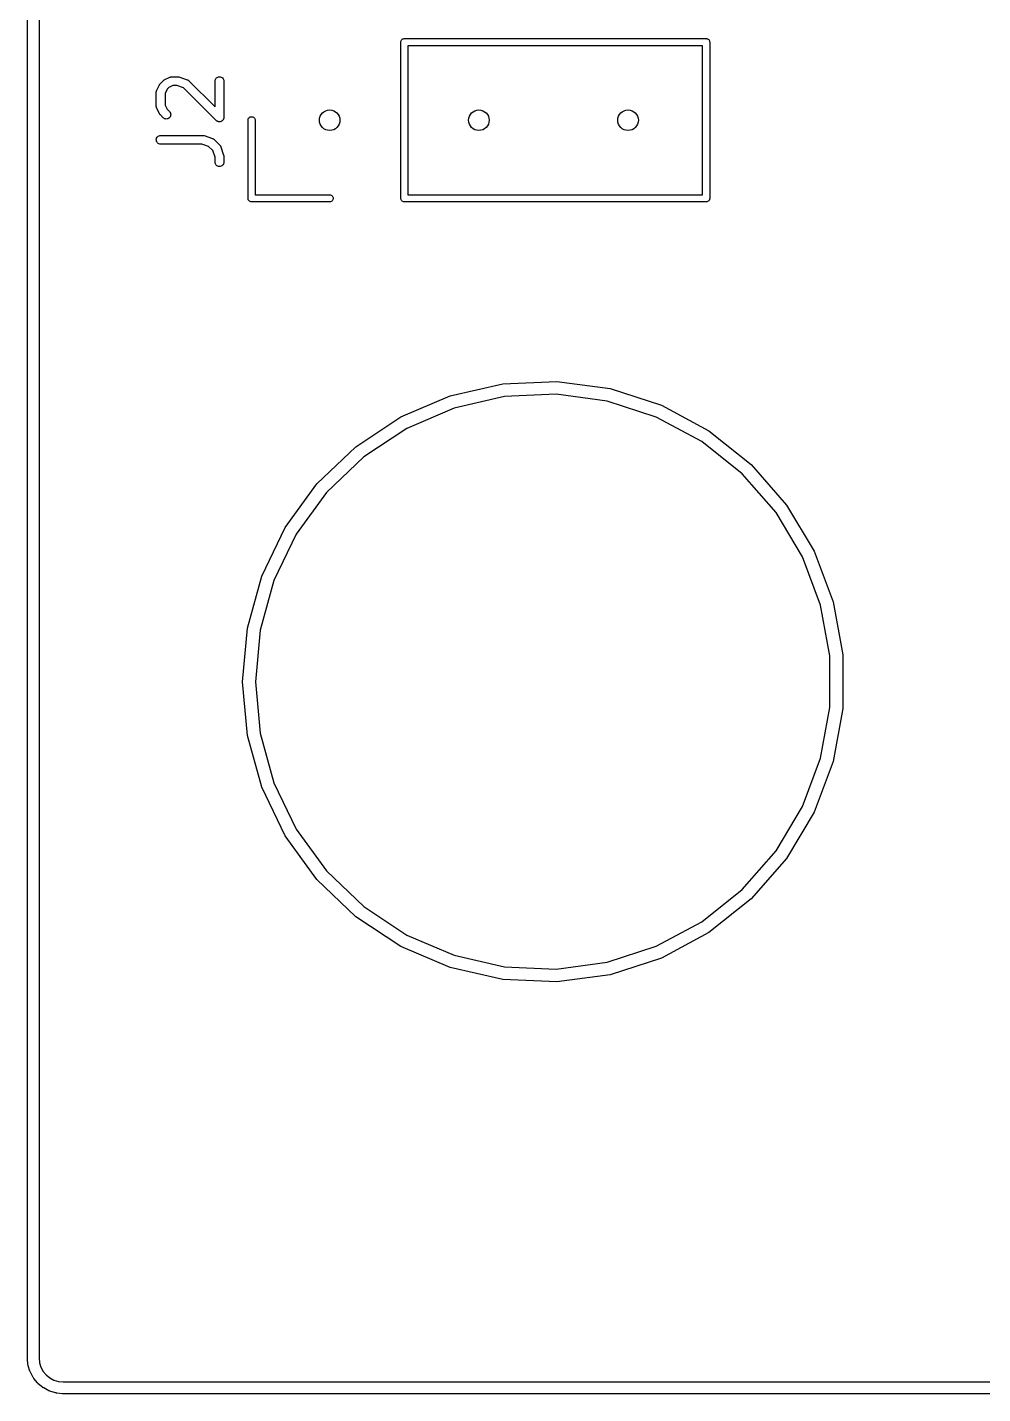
# Model space of a CAD drawing. Extents: x 17 to 176, y -177 to -9.
# Drawn here: x 17.2 to 33.47, y -176.63 to -153.36 of the extents above; entities that cross this region are included whole.
import ezdxf

# ---------------------------------------------------------------- set-up
doc = ezdxf.new("R2010")
doc.units = 0
doc.layers.add('BLACK', color=7, linetype='CONTINUOUS')

msp = doc.modelspace()

# ---------------------------------------------------------------- linework, layer by layer
at = {"layer": 'BLACK', "linetype": 'CONTINUOUS'}
for p, q in [((17.2038, -176.027), (17.2037, -52.2359)), ((17.4037, -52.2457), (17.4037, -176.02)), ((23.5617, -153.61), (23.5629, -153.598)), ((23.5629, -153.598), (23.5663, -153.587)), ((23.5663, -153.587), (23.5719, -153.577)), ((23.5719, -153.577), (23.5794, -153.567)), ((23.5794, -153.567), (23.5885, -153.56)), ((23.5885, -153.56), (23.5989, -153.554)), ((23.5989, -153.554), (23.6102, -153.551)), ((23.6102, -153.551), (23.6191, -153.55)), ((23.6191, -153.55), (23.6191, -153.55)), ((23.6191, -153.55), (23.622, -153.55)), ((23.622, -153.55), (23.6249, -153.55)), ((23.6249, -153.55), (28.7591, -153.55)), ((28.7591, -153.55), (28.762, -153.55)), ((28.762, -153.55), (28.7649, -153.55)), ((28.7649, -153.55), (28.7738, -153.551)), ((28.7738, -153.551), (28.7851, -153.554)), ((28.7851, -153.554), (28.7955, -153.56)), ((28.7955, -153.56), (28.8046, -153.567)), ((28.8046, -153.567), (28.8121, -153.577)), ((28.8121, -153.577), (28.8177, -153.587)), ((28.8177, -153.587), (28.8211, -153.598)), ((28.8211, -153.598), (28.8223, -153.61)), ((23.562, -153.613), (23.5617, -153.61)), ((23.562, -156.267), (23.562, -153.613)), ((23.682, -153.67), (23.682, -156.21)), ((28.702, -153.67), (23.682, -153.67)), ((28.702, -156.21), (28.702, -153.67)), ((28.8223, -153.61), (28.822, -153.613)), ((28.822, -153.613), (28.822, -156.267)), ((19.469, -154.316), (19.5166, -154.268)), ((19.5166, -154.268), (19.5173, -154.267)), ((19.5173, -154.267), (19.5206, -154.265)), ((19.5206, -154.265), (19.5237, -154.262)), ((19.5237, -154.262), (19.5263, -154.26)), ((19.5263, -154.26), (19.5288, -154.258)), ((19.5288, -154.258), (19.5325, -154.256)), ((19.5325, -154.256), (19.5361, -154.254)), ((19.5361, -154.254), (19.6313, -154.206)), ((19.6313, -154.206), (19.6323, -154.206)), ((19.6323, -154.206), (19.6343, -154.205)), ((19.6343, -154.205), (19.6363, -154.204)), ((19.6363, -154.204), (19.6412, -154.203)), ((19.6412, -154.203), (19.646, -154.201)), ((19.646, -154.201), (19.6482, -154.2)), ((19.6482, -154.2), (19.6503, -154.2)), ((19.6503, -154.2), (19.6554, -154.199)), ((19.6554, -154.199), (19.6605, -154.198)), ((19.6605, -154.198), (19.6627, -154.199)), ((19.6627, -154.199), (19.6649, -154.198)), ((19.6649, -154.198), (19.7601, -154.198)), ((19.7601, -154.198), (19.7611, -154.198)), ((19.7611, -154.198), (19.7653, -154.199)), ((19.7653, -154.199), (19.7695, -154.199)), ((19.7695, -154.199), (19.7726, -154.2)), ((19.7726, -154.2), (19.7757, -154.2)), ((19.7757, -154.2), (19.7797, -154.201)), ((19.7797, -154.201), (19.7838, -154.202)), ((19.7838, -154.202), (19.9267, -154.25)), ((19.9267, -154.25), (19.9277, -154.25)), ((19.9277, -154.25), (19.9297, -154.251)), ((19.9297, -154.251), (19.9318, -154.252)), ((19.9318, -154.252), (19.9363, -154.254)), ((19.9363, -154.254), (19.9409, -154.256)), ((19.9409, -154.256), (19.9427, -154.258)), ((19.9427, -154.258), (19.9447, -154.259)), ((19.9447, -154.259), (19.9486, -154.262)), ((19.9486, -154.262), (19.9528, -154.265)), ((19.9528, -154.265), (19.9543, -154.267)), ((19.9543, -154.267), (19.956, -154.268)), ((19.956, -154.268), (20.3994, -154.711)), ((20.3994, -154.272), (20.401, -154.258)), ((20.3994, -154.273), (20.3994, -154.272)), ((20.3994, -154.711), (20.3994, -154.273)), ((20.401, -154.258), (20.4054, -154.244)), ((20.4054, -154.244), (20.4125, -154.231)), ((20.4125, -154.231), (20.4219, -154.22)), ((20.4219, -154.22), (20.4333, -154.211)), ((20.4333, -154.211), (20.4463, -154.204)), ((20.4463, -154.204), (20.4603, -154.2)), ((20.4603, -154.2), (20.4749, -154.198)), ((20.4749, -154.198), (20.4895, -154.2)), ((20.4895, -154.2), (20.5034, -154.204)), ((20.5034, -154.204), (20.5163, -154.211)), ((20.5163, -154.211), (20.5276, -154.22)), ((20.5276, -154.22), (20.5368, -154.232)), ((20.5368, -154.232), (20.5437, -154.245)), ((20.5437, -154.245), (20.548, -154.259)), ((20.548, -154.259), (20.5494, -154.273)), ((20.5494, -154.273), (20.5494, -154.892)), ((19.3994, -154.463), (19.3996, -154.461)), ((19.3994, -154.464), (19.3994, -154.463)), ((19.3994, -154.702), (19.3994, -154.464)), ((19.3996, -154.458), (19.4004, -154.453)), ((19.3996, -154.461), (19.3996, -154.458)), ((19.4004, -154.453), (19.401, -154.448)), ((19.401, -154.448), (19.4017, -154.446)), ((19.4017, -154.446), (19.4021, -154.444)), ((19.4021, -154.444), (19.4039, -154.439)), ((19.4039, -154.439), (19.4054, -154.434)), ((19.4054, -154.434), (19.4065, -154.432)), ((19.4065, -154.432), (19.4073, -154.43)), ((19.4073, -154.43), (19.4549, -154.335)), ((19.4549, -154.335), (19.4554, -154.334)), ((19.4554, -154.334), (19.4577, -154.331)), ((19.4577, -154.331), (19.4597, -154.327)), ((19.4597, -154.327), (19.4617, -154.324)), ((19.4617, -154.324), (19.4634, -154.322)), ((19.4634, -154.322), (19.4663, -154.319)), ((19.4663, -154.319), (19.469, -154.316)), ((19.5836, -154.413), (19.5494, -154.482)), ((19.5494, -154.482), (19.5494, -154.684)), ((19.614, -154.383), (19.5836, -154.413)), ((19.6826, -154.348), (19.614, -154.383)), ((19.7479, -154.348), (19.6826, -154.348)), ((19.8624, -154.387), (19.7479, -154.348)), ((20.4213, -154.945), (19.8624, -154.387)), ((19.3996, -154.704), (19.3994, -154.702)), ((19.3995, -154.706), (19.3996, -154.704)), ((19.4003, -154.711), (19.3995, -154.706)), ((19.4008, -154.716), (19.4003, -154.711)), ((19.4014, -154.719), (19.4008, -154.716)), ((19.4018, -154.721), (19.4014, -154.719)), ((19.4036, -154.726), (19.4018, -154.721)), ((19.405, -154.73), (19.4036, -154.726)), ((19.4061, -154.732), (19.405, -154.73)), ((19.4068, -154.735), (19.4061, -154.732)), ((19.4073, -154.735), (19.4068, -154.735)), ((19.4549, -154.831), (19.4073, -154.735)), ((19.5494, -154.684), (19.5836, -154.753)), ((19.5836, -154.753), (19.6227, -154.792)), ((19.4572, -154.834), (19.4549, -154.831)), ((19.4591, -154.838), (19.4572, -154.834)), ((19.461, -154.84), (19.4591, -154.838)), ((19.4627, -154.843), (19.461, -154.84)), ((19.4656, -154.846), (19.4627, -154.843)), ((19.4682, -154.849), (19.4656, -154.846)), ((19.469, -154.85), (19.4682, -154.849)), ((19.5166, -154.898), (19.469, -154.85)), ((19.5279, -154.907), (19.5166, -154.898)), ((19.5408, -154.914), (19.5279, -154.907)), ((19.5548, -154.918), (19.5408, -154.914)), ((19.5694, -154.92), (19.5548, -154.918)), ((19.5839, -154.918), (19.5694, -154.92)), ((19.598, -154.914), (19.5839, -154.918)), ((19.6109, -154.907), (19.598, -154.914)), ((19.6223, -154.898), (19.6109, -154.907)), ((19.6317, -154.887), (19.6223, -154.898)), ((19.6227, -154.792), (19.6234, -154.792)), ((19.6234, -154.792), (19.6325, -154.804)), ((19.6387, -154.874), (19.6317, -154.887)), ((19.6325, -154.804), (19.6393, -154.817)), ((19.643, -154.86), (19.6387, -154.874)), ((19.6393, -154.817), (19.6433, -154.831)), ((19.6446, -154.846), (19.643, -154.86)), ((19.6433, -154.831), (19.6446, -154.846)), ((20.4269, -154.95), (20.4213, -154.945)), ((20.4324, -154.955), (20.4269, -154.95)), ((20.4326, -154.955), (20.4324, -154.955)), ((20.4327, -154.955), (20.4326, -154.955)), ((20.4389, -154.958), (20.4327, -154.955)), ((20.4453, -154.962), (20.4389, -154.958)), ((20.4454, -154.962), (20.4453, -154.962)), ((20.4456, -154.962), (20.4454, -154.962)), ((20.4523, -154.964), (20.4456, -154.962)), ((20.4593, -154.966), (20.4523, -154.964)), ((20.4594, -154.966), (20.4593, -154.966)), ((20.4596, -154.966), (20.4594, -154.966)), ((20.4668, -154.967), (20.4596, -154.966)), ((20.4739, -154.967), (20.4668, -154.967)), ((20.474, -154.967), (20.4739, -154.967)), ((20.4741, -154.967), (20.474, -154.967)), ((20.4813, -154.967), (20.4741, -154.967)), ((20.4884, -154.966), (20.4813, -154.967)), ((20.4886, -154.966), (20.4884, -154.966)), ((20.4887, -154.966), (20.4886, -154.966)), ((20.4956, -154.964), (20.4887, -154.966)), ((20.5025, -154.962), (20.4956, -154.964)), ((20.5026, -154.962), (20.5025, -154.962)), ((20.5027, -154.962), (20.5026, -154.962)), ((20.5091, -154.958), (20.5027, -154.962)), ((20.5154, -154.955), (20.5091, -154.958)), ((20.5155, -154.955), (20.5154, -154.955)), ((20.5157, -154.955), (20.5155, -154.955)), ((20.5212, -154.95), (20.5157, -154.955)), ((20.5269, -154.946), (20.5212, -154.95)), ((20.527, -154.946), (20.5269, -154.946)), ((20.5269, -154.946), (20.5269, -154.946)), ((20.5315, -154.94), (20.527, -154.946)), ((20.5363, -154.935), (20.5315, -154.94)), ((20.5364, -154.935), (20.5363, -154.935)), ((20.5363, -154.935), (20.5363, -154.935)), ((20.5398, -154.928), (20.5364, -154.935)), ((20.5433, -154.922), (20.5398, -154.928)), ((20.5434, -154.922), (20.5433, -154.922)), ((20.5455, -154.915), (20.5434, -154.922)), ((20.5434, -154.922), (20.5434, -154.922)), ((20.5477, -154.908), (20.5455, -154.915)), ((20.5478, -154.908), (20.5477, -154.908)), ((20.5486, -154.901), (20.5478, -154.908)), ((20.5478, -154.908), (20.5478, -154.908)), ((20.5494, -154.893), (20.5486, -154.901)), ((20.5494, -154.892), (20.5494, -154.893)), ((20.5494, -154.893), (20.5494, -154.893)), ((20.5494, -154.893), (20.5494, -154.893)), ((20.5494, -154.893), (20.5494, -154.893)), ((20.962, -154.937), (20.9629, -154.928)), ((20.962, -156.267), (20.962, -154.937)), ((20.9629, -154.928), (20.9663, -154.917)), ((20.9663, -154.917), (20.9719, -154.907)), ((20.9719, -154.907), (20.9794, -154.897)), ((20.9794, -154.897), (20.9885, -154.89)), ((20.9885, -154.89), (20.9989, -154.884)), ((20.9989, -154.884), (21.0102, -154.881)), ((21.0102, -154.881), (21.022, -154.88)), ((21.022, -154.88), (21.0338, -154.881)), ((21.0338, -154.881), (21.0451, -154.884)), ((21.0451, -154.884), (21.0555, -154.89)), ((21.0555, -154.89), (21.0646, -154.897)), ((21.0646, -154.897), (21.0721, -154.907)), ((21.0721, -154.907), (21.0777, -154.917)), ((21.0777, -154.917), (21.0811, -154.928)), ((21.0811, -154.928), (21.082, -154.937)), ((21.082, -154.937), (21.082, -156.21)), ((19.4122, -155.231), (19.4215, -155.22)), ((19.4215, -155.22), (19.4329, -155.211)), ((19.4329, -155.211), (19.4458, -155.204)), ((19.4458, -155.204), (19.4598, -155.2)), ((19.4598, -155.2), (19.4744, -155.198)), ((19.4744, -155.198), (20.1887, -155.198)), ((20.1887, -155.198), (20.1897, -155.198)), ((20.1897, -155.198), (20.1939, -155.199)), ((20.1939, -155.199), (20.1981, -155.199)), ((20.1981, -155.199), (20.2012, -155.2)), ((20.2012, -155.2), (20.2043, -155.2)), ((20.2043, -155.2), (20.2083, -155.201)), ((20.2083, -155.201), (20.2124, -155.202)), ((20.2124, -155.202), (20.3552, -155.25)), ((19.3994, -155.273), (19.4009, -155.258)), ((19.4007, -155.287), (19.3994, -155.273)), ((19.4048, -155.301), (19.4007, -155.287)), ((19.4009, -155.258), (19.4052, -155.244)), ((19.4116, -155.314), (19.4048, -155.301)), ((19.4052, -155.244), (19.4122, -155.231)), ((19.4208, -155.326), (19.4116, -155.314)), ((19.432, -155.335), (19.4208, -155.326)), ((19.4448, -155.342), (19.432, -155.335)), ((19.4588, -155.347), (19.4448, -155.342)), ((19.4733, -155.348), (19.4588, -155.347)), ((19.4744, -155.348), (19.4733, -155.348)), ((20.1765, -155.348), (19.4744, -155.348)), ((20.291, -155.387), (20.1765, -155.348)), ((20.3612, -155.457), (20.291, -155.387)), ((20.3552, -155.25), (20.3562, -155.25)), ((20.3562, -155.25), (20.3582, -155.251)), ((20.3582, -155.251), (20.3603, -155.252)), ((20.3603, -155.252), (20.3649, -155.254)), ((20.3994, -155.571), (20.3612, -155.457)), ((20.3649, -155.254), (20.3695, -155.256)), ((20.3695, -155.256), (20.3713, -155.258)), ((20.3713, -155.258), (20.3732, -155.259)), ((20.3732, -155.259), (20.3772, -155.262)), ((20.3772, -155.262), (20.3814, -155.265)), ((20.3814, -155.265), (20.3828, -155.267)), ((20.3828, -155.267), (20.3846, -155.268)), ((20.3846, -155.268), (20.4798, -155.363)), ((20.4798, -155.363), (20.4805, -155.364)), ((20.4805, -155.364), (20.4819, -155.366)), ((20.4819, -155.366), (20.4835, -155.367)), ((20.4835, -155.367), (20.4865, -155.371)), ((20.4865, -155.371), (20.4897, -155.375)), ((20.4897, -155.375), (20.4907, -155.377)), ((20.4907, -155.377), (20.492, -155.379)), ((20.492, -155.379), (20.494, -155.384)), ((20.494, -155.384), (20.4964, -155.388)), ((20.4964, -155.388), (20.497, -155.39)), ((20.497, -155.39), (20.4979, -155.392)), ((20.4979, -155.392), (20.5455, -155.535)), ((20.3994, -155.654), (20.3994, -155.571)), ((20.4008, -155.669), (20.3994, -155.654)), ((20.405, -155.683), (20.4008, -155.669)), ((20.4119, -155.696), (20.405, -155.683)), ((20.5433, -155.684), (20.5363, -155.697)), ((20.5477, -155.67), (20.5433, -155.684)), ((20.5455, -155.535), (20.5459, -155.536)), ((20.5459, -155.536), (20.5467, -155.54)), ((20.5467, -155.54), (20.548, -155.544)), ((20.5494, -155.655), (20.5477, -155.67)), ((20.548, -155.544), (20.5483, -155.548)), ((20.5483, -155.548), (20.5489, -155.551)), ((20.5489, -155.551), (20.549, -155.555)), ((20.549, -155.555), (20.5494, -155.559)), ((20.5494, -155.559), (20.5494, -155.654)), ((20.5494, -155.654), (20.5494, -155.655)), ((20.4212, -155.707), (20.4119, -155.696)), ((20.4324, -155.716), (20.4212, -155.707)), ((20.4453, -155.723), (20.4324, -155.716)), ((20.4593, -155.728), (20.4453, -155.723)), ((20.4739, -155.729), (20.4593, -155.728)), ((20.4884, -155.728), (20.4739, -155.729)), ((20.5025, -155.724), (20.4884, -155.728)), ((20.5154, -155.717), (20.5025, -155.724)), ((20.5269, -155.708), (20.5154, -155.717)), ((20.5363, -155.697), (20.5269, -155.708)), ((20.9617, -156.27), (20.962, -156.267)), ((20.9629, -156.282), (20.9617, -156.27)), ((20.9663, -156.293), (20.9629, -156.282)), ((20.9719, -156.303), (20.9663, -156.293)), ((20.9794, -156.313), (20.9719, -156.303)), ((20.9885, -156.32), (20.9794, -156.313)), ((20.9989, -156.326), (20.9885, -156.32)), ((21.0102, -156.329), (20.9989, -156.326)), ((21.022, -156.33), (21.0102, -156.329)), ((21.0249, -156.33), (21.022, -156.33)), ((22.3549, -156.33), (21.0249, -156.33)), ((21.082, -156.21), (22.3549, -156.21)), ((22.3549, -156.21), (22.3638, -156.211)), ((22.3638, -156.329), (22.3549, -156.33)), ((22.3638, -156.211), (22.3751, -156.214)), ((22.3751, -156.326), (22.3638, -156.329)), ((22.3751, -156.214), (22.3855, -156.22)), ((22.3855, -156.32), (22.3751, -156.326)), ((22.3855, -156.22), (22.3946, -156.227)), ((22.3946, -156.313), (22.3855, -156.32)), ((22.3946, -156.227), (22.4021, -156.237)), ((22.4021, -156.303), (22.3946, -156.313)), ((22.4021, -156.237), (22.4077, -156.247)), ((22.4077, -156.293), (22.4021, -156.303)), ((22.4077, -156.247), (22.4111, -156.258)), ((22.4111, -156.282), (22.4077, -156.293)), ((22.4111, -156.258), (22.4123, -156.27)), ((22.4123, -156.27), (22.4111, -156.282)), ((23.5617, -156.27), (23.562, -156.267)), ((23.5629, -156.282), (23.5617, -156.27)), ((23.5663, -156.293), (23.5629, -156.282)), ((23.5719, -156.303), (23.5663, -156.293)), ((23.5794, -156.313), (23.5719, -156.303)), ((23.5885, -156.32), (23.5794, -156.313)), ((23.5989, -156.326), (23.5885, -156.32)), ((23.6102, -156.329), (23.5989, -156.326)), ((23.622, -156.33), (23.6102, -156.329)), ((23.6249, -156.33), (23.622, -156.33)), ((28.7591, -156.33), (23.6249, -156.33)), ((23.682, -156.21), (28.702, -156.21)), ((28.762, -156.33), (28.7591, -156.33)), ((28.7649, -156.33), (28.762, -156.33)), ((28.7738, -156.329), (28.7649, -156.33)), ((28.7649, -156.33), (28.7649, -156.33)), ((28.7851, -156.326), (28.7738, -156.329)), ((28.7955, -156.32), (28.7851, -156.326)), ((28.8046, -156.313), (28.7955, -156.32)), ((28.8121, -156.303), (28.8046, -156.313)), ((28.8177, -156.293), (28.8121, -156.303)), ((28.8211, -156.282), (28.8177, -156.293)), ((28.8223, -156.27), (28.8211, -156.282)), ((28.822, -156.267), (28.8223, -156.27)), ((25.3001, -159.429), (26.2171, -159.388)), ((26.2171, -159.388), (27.1267, -159.511)), ((23.5612, -159.994), (24.4052, -159.634)), ((24.4052, -159.634), (25.3001, -159.429)), ((25.3296, -159.647), (24.4732, -159.843)), ((26.2072, -159.608), (25.3296, -159.647)), ((27.0777, -159.726), (26.2072, -159.608)), ((27.1267, -159.511), (27.9997, -159.795)), ((24.4732, -159.843), (23.6654, -160.188)), ((27.9132, -159.997), (27.0777, -159.726)), ((27.9997, -159.795), (28.808, -160.23)), ((22.7951, -160.5), (23.5612, -159.994)), ((28.6868, -160.414), (27.9132, -159.997)), ((23.6654, -160.188), (22.9323, -160.672)), ((28.808, -160.23), (29.5256, -160.802)), ((22.1317, -161.134), (22.7951, -160.5)), ((29.3736, -160.961), (28.6868, -160.414)), ((22.9323, -160.672), (22.2973, -161.279)), ((29.5256, -160.802), (30.1295, -161.494)), ((29.9516, -161.623), (29.3736, -160.961)), ((21.5921, -161.877), (22.1317, -161.134)), ((22.2973, -161.279), (21.781, -161.99)), ((30.1295, -161.494), (30.6003, -162.282)), ((30.4021, -162.377), (29.9516, -161.623)), ((21.1939, -162.704), (21.5921, -161.877)), ((21.781, -161.99), (21.3998, -162.781)), ((30.7108, -163.2), (30.4021, -162.377)), ((30.6003, -162.282), (30.9229, -163.141)), ((20.9497, -163.589), (21.1939, -162.704)), ((21.3998, -162.781), (21.1661, -163.628)), ((30.8677, -164.064), (30.7108, -163.2)), ((30.9229, -163.141), (31.0868, -164.044)), ((20.8674, -164.503), (20.9497, -163.589)), ((21.1661, -163.628), (21.0874, -164.503)), ((30.8677, -164.942), (30.8677, -164.064)), ((31.0868, -164.044), (31.0868, -164.962)), ((20.9497, -165.417), (20.8674, -164.503)), ((21.0874, -164.503), (21.1661, -165.378)), ((30.7108, -165.807), (30.8677, -164.942)), ((31.0868, -164.962), (30.9229, -165.865)), ((21.1939, -166.302), (20.9497, -165.417)), ((21.1661, -165.378), (21.3998, -166.225)), ((30.4021, -166.629), (30.7108, -165.807)), ((30.9229, -165.865), (30.6003, -166.725)), ((21.5921, -167.129), (21.1939, -166.302)), ((21.3998, -166.225), (21.781, -167.016)), ((29.9516, -167.383), (30.4021, -166.629)), ((30.6003, -166.725), (30.1295, -167.513)), ((21.781, -167.016), (22.2973, -167.727)), ((22.1317, -167.872), (21.5921, -167.129)), ((29.3736, -168.045), (29.9516, -167.383)), ((30.1295, -167.513), (29.5256, -168.204)), ((22.2973, -167.727), (22.9323, -168.334)), ((22.7951, -168.506), (22.1317, -167.872)), ((28.6868, -168.593), (29.3736, -168.045)), ((29.5256, -168.204), (28.808, -168.776)), ((22.9323, -168.334), (23.6654, -168.818)), ((23.5612, -169.012), (22.7951, -168.506)), ((27.9132, -169.009), (28.6868, -168.593)), ((23.6654, -168.818), (24.4732, -169.163)), ((28.808, -168.776), (27.9997, -169.211)), ((24.4052, -169.373), (23.5612, -169.012)), ((24.4732, -169.163), (25.3296, -169.359)), ((27.0777, -169.28), (27.9132, -169.009)), ((25.3001, -169.577), (24.4052, -169.373)), ((25.3296, -169.359), (26.2072, -169.398)), ((26.2072, -169.398), (27.0777, -169.28)), ((27.9997, -169.211), (27.1267, -169.495)), ((26.2171, -169.618), (25.3001, -169.577)), ((27.1267, -169.495), (26.2171, -169.618)), ((17.2042, -176.031), (17.2038, -176.027)), ((17.2042, -176.035), (17.2042, -176.031)), ((17.2043, -176.036), (17.2042, -176.035)), ((17.2147, -176.135), (17.2043, -176.036)), ((17.2165, -176.143), (17.2147, -176.135)), ((17.2182, -176.152), (17.2165, -176.143)), ((17.2186, -176.154), (17.2182, -176.152)), ((17.2479, -176.248), (17.2186, -176.154)), ((17.4037, -176.02), (17.4126, -176.104)), ((17.4126, -176.104), (17.4361, -176.18)), ((17.2514, -176.257), (17.2479, -176.248)), ((17.2548, -176.265), (17.2514, -176.257)), ((17.2555, -176.266), (17.2548, -176.265)), ((17.3026, -176.354), (17.2555, -176.266)), ((17.3077, -176.361), (17.3026, -176.354)), ((17.3127, -176.369), (17.3077, -176.361)), ((17.3135, -176.37), (17.3127, -176.369)), ((17.3136, -176.37), (17.3135, -176.37)), ((17.3135, -176.37), (17.3135, -176.37)), ((17.3767, -176.446), (17.3136, -176.37)), ((17.4361, -176.18), (17.4739, -176.25)), ((17.4739, -176.25), (17.5246, -176.311)), ((17.5246, -176.311), (17.5862, -176.361)), ((17.5862, -176.361), (17.6565, -176.399)), ((17.6565, -176.399), (17.7326, -176.422)), ((17.3832, -176.453), (17.3767, -176.446)), ((17.3895, -176.459), (17.3832, -176.453)), ((17.3906, -176.46), (17.3895, -176.459)), ((17.4674, -176.523), (17.3906, -176.46)), ((17.3906, -176.46), (17.3906, -176.46)), ((17.3906, -176.46), (17.3906, -176.46)), ((17.475, -176.528), (17.4674, -176.523)), ((17.4825, -176.533), (17.475, -176.528)), ((17.4837, -176.533), (17.4825, -176.533)), ((17.5712, -176.58), (17.4837, -176.533)), ((17.4837, -176.533), (17.4837, -176.533)), ((17.4837, -176.533), (17.4837, -176.533)), ((17.5796, -176.583), (17.5712, -176.58)), ((17.5879, -176.587), (17.5796, -176.583)), ((17.5893, -176.587), (17.5879, -176.587)), ((17.6842, -176.616), (17.5893, -176.587)), ((17.6931, -176.618), (17.6842, -176.616)), ((17.7019, -176.62), (17.6931, -176.618)), ((17.7033, -176.62), (17.7019, -176.62)), ((17.802, -176.63), (17.7033, -176.62)), ((17.7326, -176.422), (17.8166, -176.43)), ((17.8068, -176.63), (17.802, -176.63)), ((17.802, -176.63), (17.802, -176.63)), ((174.979, -176.63), (17.8068, -176.63)), ((17.8166, -176.43), (174.972, -176.43))]:
    msp.add_line(p, q, dxfattribs=at)
at = {"layer": 'BLACK'}
for centre in [(22.352, -154.94), (22.352, -154.94), (24.892, -154.94), (24.892, -154.94), (27.432, -154.94), (27.432, -154.94)]:
    msp.add_circle(centre, 0.175, dxfattribs=at)

doc.saveas('drawing.dxf')
